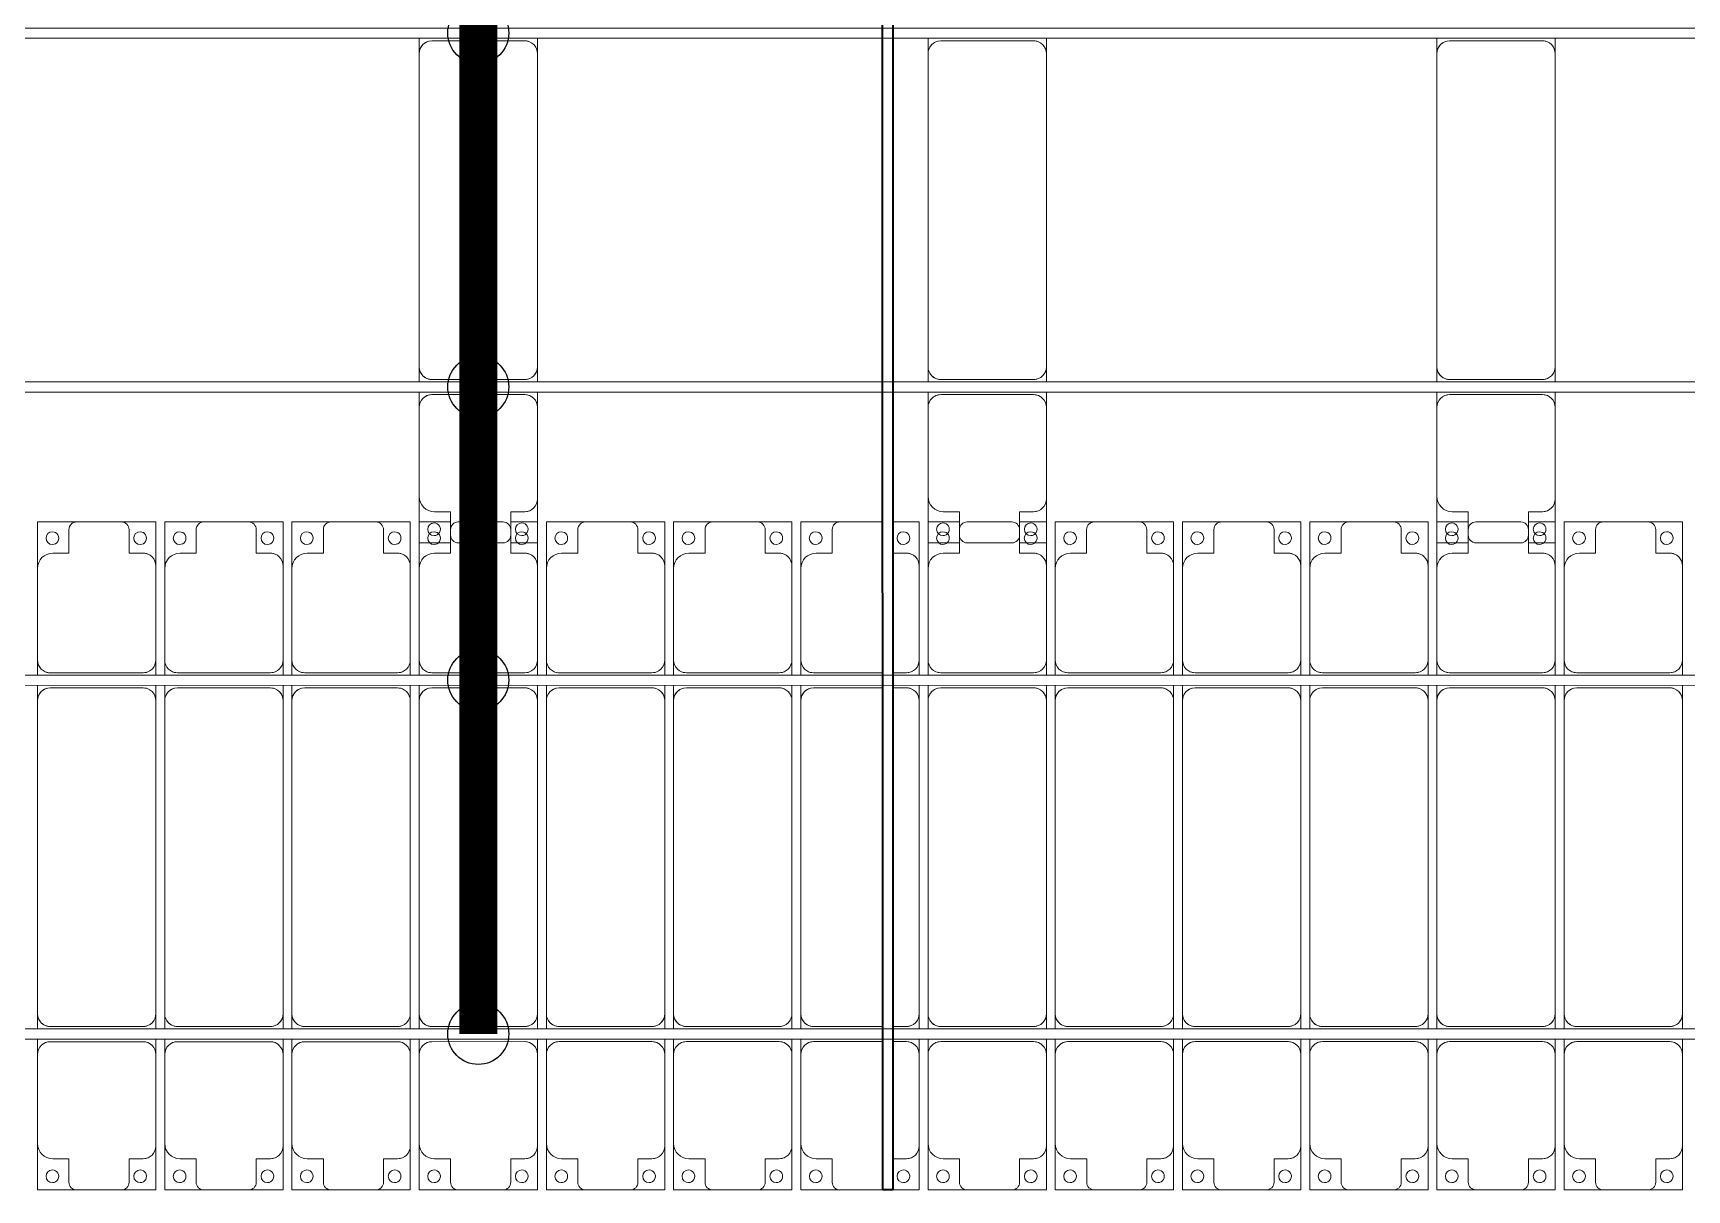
# Model space of a CAD drawing. Header units: millimetres. Extents: x -201615 to 10595, y 61217 to 115919.
# Drawn here: x -185633 to -179133, y 69547 to 74092 of the extents above; entities that cross this region are included whole.
import ezdxf

# ---------------------------------------------------------------- set-up
doc = ezdxf.new("R2010")
doc.units = ezdxf.units.MM
doc.layers.add('A-GENM', color=13, linetype='Continuous', lineweight=9)
doc.layers.add('S-BEAM', color=12, linetype='Continuous', lineweight=9)
doc.layers.add('GC-HOP 40x60 GIA CUONG', color=1, linetype='Continuous')

# ---------------------------------------------------------------- blocks, each defined once
blk = doc.blocks.new('Dải phao đi lại kèm đỡ invester - DẢI PHAO ĐI LẠI-39446-BỐ TRÍ KHUNG KẾT CẤU BÈ PIN 03')
at = {"layer": 'A-GENM', "color": 7}
for p, q in [((8258.4, 1312.2), (8411.8, 1312.2)), ((8258.4, 1130), (8258.4, 1312.2)), ((8588.2, 1312.2), (8411.8, 1312.2)), ((8588.2, 1312.2), (8723.4, 1312.2)), ((8723.4, 1312.2), (8723.4, 1139.7)), ((8758.4, 1312.2), (8911.8, 1312.2)), ((8758.4, 1130), (8758.4, 1312.2)), ((9088.2, 1312.2), (8911.8, 1312.2)), ((9088.2, 1312.2), (9223.4, 1312.2)), ((9223.4, 1312.2), (9223.4, 1139.7)), ((9258.4, 1312.2), (9411.8, 1312.2)), ((9258.4, 1130), (9258.4, 1312.2)), ((9588.2, 1312.2), (9411.8, 1312.2)), ((9588.2, 1312.2), (9723.4, 1312.2)), ((9723.4, 1312.2), (9723.4, 1139.7)), ((9758.4, 1312.2), (9881.8, 1312.2)), ((9758.4, 1130), (9758.4, 1312.2)), ((10088.2, 1312.2), (9911.8, 1312.2)), ((10118.2, 1312.2), (10223.4, 1312.2)), ((10223.4, 1312.2), (10223.4, 1139.7)), ((10258.4, 1312.2), (10411.8, 1312.2)), ((10258.4, 1130), (10258.4, 1312.2)), ((10588.2, 1312.2), (10411.8, 1312.2)), ((10588.2, 1312.2), (10723.4, 1312.2)), ((10723.4, 1312.2), (10723.4, 1139.7)), ((10758.4, 1312.2), (10911.8, 1312.2)), ((10758.4, 1130), (10758.4, 1312.2)), ((11088.2, 1312.2), (10911.8, 1312.2)), ((11088.2, 1312.2), (11223.4, 1312.2)), ((11223.4, 1312.2), (11223.4, 1139.7)), ((11258.4, 1312.2), (11411.8, 1312.2)), ((11258.4, 1130), (11258.4, 1312.2)), ((11580, 1312.2), (11411.8, 1312.2)), ((11620, 1312.2), (11723.4, 1312.2)), ((11723.4, 1312.2), (11723.4, 1139.7)), ((11758.4, 1312.2), (11881.8, 1312.2)), ((11758.4, 1130), (11758.4, 1312.2)), ((12088.2, 1312.2), (11911.8, 1312.2)), ((12118.2, 1312.2), (12223.4, 1312.2)), ((12223.4, 1312.2), (12223.4, 1139.7)), ((12258.4, 1312.2), (12411.8, 1312.2)), ((12258.4, 1130), (12258.4, 1312.2)), ((12588.2, 1312.2), (12411.8, 1312.2)), ((12588.2, 1312.2), (12723.4, 1312.2)), ((12723.4, 1312.2), (12723.4, 1139.7)), ((12758.4, 1312.2), (12911.8, 1312.2)), ((12758.4, 1130), (12758.4, 1312.2)), ((13088.2, 1312.2), (12911.8, 1312.2)), ((13088.2, 1312.2), (13223.4, 1312.2)), ((13223.4, 1312.2), (13223.4, 1139.7)), ((13258.4, 1312.2), (13411.8, 1312.2)), ((13258.4, 1130), (13258.4, 1312.2)), ((13588.2, 1312.2), (13411.8, 1312.2)), ((13588.2, 1312.2), (13723.4, 1312.2)), ((13723.4, 1312.2), (13723.4, 1139.7)), ((13758.4, 1312.2), (13881.8, 1312.2)), ((13758.4, 1130), (13758.4, 1312.2)), ((14088.2, 1312.2), (13911.8, 1312.2)), ((14118.2, 1312.2), (14223.4, 1312.2)), ((14223.4, 1312.2), (14223.4, 1139.7)), ((14258.4, 1312.2), (14411.8, 1312.2)), ((14258.4, 1130), (14258.4, 1312.2)), ((14588.2, 1312.2), (14411.8, 1312.2)), ((14588.2, 1312.2), (14723.4, 1312.2)), ((14723.4, 1312.2), (14723.4, 1139.7)), ((8381.8, 1282.2), (8381.8, 1189.7)), ((8618.2, 1189.7), (8618.2, 1282.2)), ((8881.8, 1282.2), (8881.8, 1189.7)), ((9118.2, 1189.7), (9118.2, 1282.2)), ((9381.8, 1282.2), (9381.8, 1189.7)), ((9618.2, 1189.7), (9618.2, 1282.2)), ((9881.8, 1282.2), (9881.8, 1189.7)), ((10118.2, 1189.7), (10118.2, 1282.2)), ((10381.8, 1282.2), (10381.8, 1189.7)), ((10618.2, 1189.7), (10618.2, 1282.2)), ((10881.8, 1282.2), (10881.8, 1189.7)), ((11118.2, 1189.7), (11118.2, 1282.2)), ((11381.8, 1282.2), (11381.8, 1189.7)), ((11881.8, 1282.2), (11881.8, 1189.7)), ((12118.2, 1189.7), (12118.2, 1282.2)), ((12381.8, 1282.2), (12381.8, 1189.7)), ((12618.2, 1189.7), (12618.2, 1282.2)), ((12881.8, 1282.2), (12881.8, 1189.7)), ((13118.2, 1189.7), (13118.2, 1282.2)), ((13381.8, 1282.2), (13381.8, 1189.7)), ((13618.2, 1189.7), (13618.2, 1282.2)), ((13881.8, 1282.2), (13881.8, 1189.7)), ((14118.2, 1189.7), (14118.2, 1282.2)), ((14381.8, 1282.2), (14381.8, 1189.7)), ((14618.2, 1189.7), (14618.2, 1282.2)), ((8381.8, 1189.7), (8318.4, 1189.7)), ((8673.4, 1189.7), (8618.2, 1189.7)), ((8881.8, 1189.7), (8818.4, 1189.7)), ((9173.4, 1189.7), (9118.2, 1189.7)), ((9381.8, 1189.7), (9318.4, 1189.7)), ((9673.4, 1189.7), (9618.2, 1189.7)), ((9881.8, 1189.7), (9818.4, 1189.7)), ((10173.4, 1189.7), (10118.2, 1189.7)), ((10381.8, 1189.7), (10318.4, 1189.7)), ((10673.4, 1189.7), (10618.2, 1189.7)), ((10881.8, 1189.7), (10818.4, 1189.7)), ((11173.4, 1189.7), (11118.2, 1189.7)), ((11381.8, 1189.7), (11318.4, 1189.7)), ((11673.4, 1189.7), (11620, 1189.7)), ((11881.8, 1189.7), (11818.4, 1189.7)), ((12173.4, 1189.7), (12118.2, 1189.7)), ((12381.8, 1189.7), (12318.4, 1189.7)), ((12673.4, 1189.7), (12618.2, 1189.7)), ((12881.8, 1189.7), (12818.4, 1189.7)), ((13173.4, 1189.7), (13118.2, 1189.7)), ((13381.8, 1189.7), (13318.4, 1189.7)), ((13673.4, 1189.7), (13618.2, 1189.7)), ((13881.8, 1189.7), (13818.4, 1189.7)), ((14173.4, 1189.7), (14118.2, 1189.7)), ((14381.8, 1189.7), (14318.4, 1189.7)), ((14673.4, 1189.7), (14618.2, 1189.7)), ((8258.4, 1129.7), (8258.4, 769.7)), ((8723.4, 769.7), (8723.4, 1139.7)), ((8758.4, 1129.7), (8758.4, 769.7)), ((9223.4, 769.7), (9223.4, 1139.7)), ((9258.4, 1129.7), (9258.4, 769.7)), ((9723.4, 769.7), (9723.4, 1139.7)), ((9758.4, 1129.7), (9758.4, 769.7)), ((10223.4, 769.7), (10223.4, 1139.7)), ((10258.4, 1129.7), (10258.4, 769.7)), ((10723.4, 769.7), (10723.4, 1139.7)), ((10758.4, 1129.7), (10758.4, 769.7)), ((11223.4, 769.7), (11223.4, 1139.7)), ((11258.4, 1129.7), (11258.4, 769.7)), ((11723.4, 769.7), (11723.4, 1139.7)), ((11758.4, 1129.7), (11758.4, 769.7)), ((12223.4, 769.7), (12223.4, 1139.7)), ((12258.4, 1129.7), (12258.4, 769.7)), ((12723.4, 769.7), (12723.4, 1139.7)), ((12758.4, 1129.7), (12758.4, 769.7)), ((13223.4, 769.7), (13223.4, 1139.7)), ((13258.4, 1129.7), (13258.4, 769.7)), ((13723.4, 769.7), (13723.4, 1139.7)), ((13758.4, 1129.7), (13758.4, 769.7)), ((14223.4, 769.7), (14223.4, 1139.7)), ((14258.4, 1129.7), (14258.4, 769.7)), ((14723.4, 769.7), (14723.4, 1139.7)), ((8258.4, 710.3), (8258.4, 769.7)), ((8308.4, 719.7), (8673.4, 719.7)), ((8723.4, 769.7), (8723.4, 710.3)), ((8758.4, 710.3), (8758.4, 769.7)), ((8808.4, 719.7), (9173.4, 719.7)), ((9223.4, 769.7), (9223.4, 710.3)), ((9258.4, 710.3), (9258.4, 769.7)), ((9308.4, 719.7), (9673.4, 719.7)), ((9723.4, 769.7), (9723.4, 710.3)), ((9758.4, 710.3), (9758.4, 769.7)), ((9808.4, 719.7), (10173.4, 719.7)), ((10223.4, 769.7), (10223.4, 710.3)), ((10258.4, 710.3), (10258.4, 769.7)), ((10308.4, 719.7), (10673.4, 719.7)), ((10723.4, 769.7), (10723.4, 710.3)), ((10758.4, 710.3), (10758.4, 769.7)), ((10808.4, 719.7), (11173.4, 719.7)), ((11223.4, 769.7), (11223.4, 710.3)), ((11258.4, 710.3), (11258.4, 769.7)), ((11308.4, 719.7), (11580, 719.7)), ((11620, 719.7), (11673.4, 719.7)), ((11723.4, 769.7), (11723.4, 710.3)), ((11758.4, 710.3), (11758.4, 769.7)), ((11808.4, 719.7), (12173.4, 719.7)), ((12223.4, 769.7), (12223.4, 710.3)), ((12258.4, 710.3), (12258.4, 769.7)), ((12308.4, 719.7), (12673.4, 719.7)), ((12723.4, 769.7), (12723.4, 710.3)), ((12758.4, 710.3), (12758.4, 769.7)), ((12808.4, 719.7), (13173.4, 719.7)), ((13223.4, 769.7), (13223.4, 710.3)), ((13258.4, 710.3), (13258.4, 769.7)), ((13308.4, 719.7), (13673.4, 719.7)), ((13723.4, 769.7), (13723.4, 710.3)), ((13758.4, 710.3), (13758.4, 769.7)), ((13808.4, 719.7), (14173.4, 719.7)), ((14223.4, 769.7), (14223.4, 710.3)), ((14258.4, 710.3), (14258.4, 769.7)), ((14308.4, 719.7), (14673.4, 719.7)), ((14723.4, 769.7), (14723.4, 710.3)), ((8258.4, 610.3), (8258.4, 670.3)), ((8673.4, 660.3), (8308.4, 660.3)), ((8723.4, 670.3), (8723.4, 610.3)), ((8758.4, 610.3), (8758.4, 670.3)), ((9173.4, 660.3), (8808.4, 660.3)), ((9223.4, 670.3), (9223.4, 610.3)), ((9258.4, 610.3), (9258.4, 670.3)), ((9673.4, 660.3), (9308.4, 660.3)), ((9723.4, 670.3), (9723.4, 610.3)), ((9758.4, 610.3), (9758.4, 670.3)), ((10173.4, 660.3), (9808.4, 660.3)), ((10223.4, 670.3), (10223.4, 610.3)), ((10258.4, 610.3), (10258.4, 670.3)), ((10673.4, 660.3), (10308.4, 660.3)), ((10723.4, 670.3), (10723.4, 610.3)), ((10758.4, 610.3), (10758.4, 670.3)), ((11173.4, 660.3), (10808.4, 660.3)), ((11223.4, 670.3), (11223.4, 610.3)), ((11258.4, 610.3), (11258.4, 670.3)), ((11580, 660.3), (11308.4, 660.3)), ((11673.4, 660.3), (11620, 660.3)), ((11723.4, 670.3), (11723.4, 610.3)), ((11758.4, 610.3), (11758.4, 670.3)), ((12173.4, 660.3), (11808.4, 660.3)), ((12223.4, 670.3), (12223.4, 610.3)), ((12258.4, 610.3), (12258.4, 670.3)), ((12673.4, 660.3), (12308.4, 660.3)), ((12723.4, 670.3), (12723.4, 610.3)), ((12758.4, 610.3), (12758.4, 670.3)), ((13173.4, 660.3), (12808.4, 660.3)), ((13223.4, 670.3), (13223.4, 610.3)), ((13258.4, 610.3), (13258.4, 670.3)), ((13673.4, 660.3), (13308.4, 660.3)), ((13723.4, 670.3), (13723.4, 610.3)), ((13758.4, 610.3), (13758.4, 670.3)), ((14173.4, 660.3), (13808.4, 660.3)), ((14223.4, 670.3), (14223.4, 610.3)), ((14258.4, 610.3), (14258.4, 670.3)), ((14673.4, 660.3), (14308.4, 660.3)), ((14723.4, 670.3), (14723.4, 610.3)), ((8258.4, 610.3), (8258.4, -620.3)), ((8723.4, -620.3), (8723.4, 610.3)), ((8758.4, 610.3), (8758.4, -620.3)), ((9223.4, -620.3), (9223.4, 610.3)), ((9258.4, 610.3), (9258.4, -620.3)), ((9723.4, -620.3), (9723.4, 610.3)), ((9758.4, 610.3), (9758.4, -620.3)), ((10223.4, -620.3), (10223.4, 610.3)), ((10258.4, 610.3), (10258.4, -620.3)), ((10723.4, -620.3), (10723.4, 610.3)), ((10758.4, 610.3), (10758.4, -620.3)), ((11223.4, -620.3), (11223.4, 610.3)), ((11258.4, 610.3), (11258.4, -620.3)), ((11723.4, -620.3), (11723.4, 610.3)), ((11758.4, 610.3), (11758.4, -620.3)), ((12223.4, -620.3), (12223.4, 610.3)), ((12258.4, 610.3), (12258.4, -620.3)), ((12723.4, -620.3), (12723.4, 610.3)), ((12758.4, 610.3), (12758.4, -620.3)), ((13223.4, -620.3), (13223.4, 610.3)), ((13258.4, 610.3), (13258.4, -620.3)), ((13723.4, -620.3), (13723.4, 610.3)), ((13758.4, 610.3), (13758.4, -620.3)), ((14223.4, -620.3), (14223.4, 610.3)), ((14258.4, 610.3), (14258.4, -620.3)), ((14723.4, -620.3), (14723.4, 610.3)), ((8258.4, -679.7), (8258.4, -620.3)), ((8723.4, -620.3), (8723.4, -679.7)), ((8758.4, -679.7), (8758.4, -620.3)), ((9223.4, -620.3), (9223.4, -679.7)), ((9258.4, -679.7), (9258.4, -620.3)), ((9723.4, -620.3), (9723.4, -679.7)), ((9758.4, -679.7), (9758.4, -620.3)), ((10223.4, -620.3), (10223.4, -679.7)), ((10258.4, -679.7), (10258.4, -620.3)), ((10723.4, -620.3), (10723.4, -679.7)), ((10758.4, -679.7), (10758.4, -620.3)), ((11223.4, -620.3), (11223.4, -679.7)), ((11258.4, -679.7), (11258.4, -620.3)), ((11723.4, -620.3), (11723.4, -679.7)), ((11758.4, -679.7), (11758.4, -620.3)), ((12223.4, -620.3), (12223.4, -679.7)), ((12258.4, -679.7), (12258.4, -620.3)), ((12723.4, -620.3), (12723.4, -679.7)), ((12758.4, -679.7), (12758.4, -620.3)), ((13223.4, -620.3), (13223.4, -679.7)), ((13258.4, -679.7), (13258.4, -620.3)), ((13723.4, -620.3), (13723.4, -679.7)), ((13758.4, -679.7), (13758.4, -620.3)), ((14223.4, -620.3), (14223.4, -679.7)), ((14258.4, -679.7), (14258.4, -620.3)), ((14723.4, -620.3), (14723.4, -679.7)), ((8308.4, -670.3), (8673.4, -670.3)), ((8808.4, -670.3), (9173.4, -670.3)), ((9308.4, -670.3), (9673.4, -670.3)), ((9808.4, -670.3), (10173.4, -670.3)), ((10308.4, -670.3), (10673.4, -670.3)), ((10808.4, -670.3), (11173.4, -670.3)), ((11308.4, -670.3), (11580, -670.3)), ((11620, -670.3), (11673.4, -670.3)), ((11808.4, -670.3), (12173.4, -670.3)), ((12308.4, -670.3), (12673.4, -670.3)), ((12808.4, -670.3), (13173.4, -670.3)), ((13308.4, -670.3), (13673.4, -670.3)), ((13808.4, -670.3), (14173.4, -670.3)), ((14308.4, -670.3), (14673.4, -670.3)), ((8258.4, -777.4), (8258.4, -719.7)), ((8258.4, -779.7), (8258.4, -1129.7)), ((8673.4, -729.7), (8308.4, -729.7)), ((8723.4, -719.7), (8723.4, -777.4)), ((8723.4, -1139.7), (8723.4, -779.7)), ((8758.4, -777.4), (8758.4, -719.7)), ((8758.4, -779.7), (8758.4, -1129.7)), ((9173.4, -729.7), (8808.4, -729.7)), ((9223.4, -719.7), (9223.4, -777.4)), ((9223.4, -1139.7), (9223.4, -779.7)), ((9258.4, -777.4), (9258.4, -719.7)), ((9258.4, -779.7), (9258.4, -1129.7)), ((9673.4, -729.7), (9308.4, -729.7)), ((9723.4, -719.7), (9723.4, -777.4)), ((9723.4, -1139.7), (9723.4, -779.7)), ((9758.4, -777.4), (9758.4, -719.7)), ((9758.4, -779.7), (9758.4, -1129.7)), ((10173.4, -729.7), (9808.4, -729.7)), ((10223.4, -719.7), (10223.4, -777.4)), ((10223.4, -1139.7), (10223.4, -779.7)), ((10258.4, -777.4), (10258.4, -719.7)), ((10258.4, -779.7), (10258.4, -1129.7)), ((10673.4, -729.7), (10308.4, -729.7)), ((10723.4, -719.7), (10723.4, -777.4)), ((10723.4, -1139.7), (10723.4, -779.7)), ((10758.4, -777.4), (10758.4, -719.7)), ((10758.4, -779.7), (10758.4, -1129.7)), ((11173.4, -729.7), (10808.4, -729.7)), ((11223.4, -719.7), (11223.4, -777.4)), ((11223.4, -1139.7), (11223.4, -779.7)), ((11258.4, -777.4), (11258.4, -719.7)), ((11258.4, -779.7), (11258.4, -1129.7)), ((11580, -729.7), (11308.4, -729.7)), ((11673.4, -729.7), (11620, -729.7)), ((11723.4, -719.7), (11723.4, -777.5)), ((11723.4, -1139.7), (11723.4, -779.7)), ((11758.4, -777.5), (11758.4, -719.7)), ((11758.4, -779.7), (11758.4, -1129.7)), ((12173.4, -729.7), (11808.4, -729.7)), ((12223.4, -719.7), (12223.4, -777.5)), ((12223.4, -1139.7), (12223.4, -779.7)), ((12258.4, -777.5), (12258.4, -719.7)), ((12258.4, -779.7), (12258.4, -1129.7)), ((12673.4, -729.7), (12308.4, -729.7)), ((12723.4, -719.7), (12723.4, -777.5)), ((12723.4, -1139.7), (12723.4, -779.7)), ((12758.4, -777.5), (12758.4, -719.7)), ((12758.4, -779.7), (12758.4, -1129.7)), ((13173.4, -729.7), (12808.4, -729.7)), ((13223.4, -719.7), (13223.4, -777.5)), ((13223.4, -1139.7), (13223.4, -779.7)), ((13258.4, -777.5), (13258.4, -719.7)), ((13258.4, -779.7), (13258.4, -1129.7)), ((13673.4, -729.7), (13308.4, -729.7)), ((13723.4, -719.7), (13723.4, -777.5)), ((13723.4, -1139.7), (13723.4, -779.7)), ((13758.4, -777.5), (13758.4, -719.7)), ((13758.4, -779.7), (13758.4, -1129.7)), ((14173.4, -729.7), (13808.4, -729.7)), ((14223.4, -719.7), (14223.4, -777.5)), ((14223.4, -1139.7), (14223.4, -779.7)), ((14258.4, -777.5), (14258.4, -719.7)), ((14258.4, -779.7), (14258.4, -1129.7)), ((14673.4, -729.7), (14308.4, -729.7)), ((14723.4, -719.7), (14723.4, -777.5)), ((14723.4, -1139.7), (14723.4, -779.7)), ((8258.4, -1312.2), (8258.4, -1129.7)), ((8723.4, -1139.7), (8723.4, -1312.2)), ((8758.4, -1312.2), (8758.4, -1129.7)), ((9223.4, -1139.7), (9223.4, -1312.2)), ((9258.4, -1312.2), (9258.4, -1129.7)), ((9723.4, -1139.7), (9723.4, -1312.2)), ((9758.4, -1312.2), (9758.4, -1129.7)), ((10223.4, -1139.7), (10223.4, -1312.2)), ((10258.4, -1312.2), (10258.4, -1129.7)), ((10723.4, -1139.7), (10723.4, -1312.2)), ((10758.4, -1312.2), (10758.4, -1129.7)), ((11223.4, -1139.7), (11223.4, -1312.2)), ((11258.4, -1312.2), (11258.4, -1129.7)), ((11723.4, -1139.7), (11723.4, -1312.2)), ((11758.4, -1312.2), (11758.4, -1129.7)), ((12223.4, -1139.7), (12223.4, -1312.2)), ((12258.4, -1312.2), (12258.4, -1129.7)), ((12723.4, -1139.7), (12723.4, -1312.2)), ((12758.4, -1312.2), (12758.4, -1129.7)), ((13223.4, -1139.7), (13223.4, -1312.2)), ((13258.4, -1312.2), (13258.4, -1129.7)), ((13723.4, -1139.7), (13723.4, -1312.2)), ((13758.4, -1312.2), (13758.4, -1129.7)), ((14223.4, -1139.7), (14223.4, -1312.2)), ((14258.4, -1312.2), (14258.4, -1129.7)), ((14723.4, -1139.7), (14723.4, -1312.2)), ((8318.4, -1189.7), (8381.8, -1189.7)), ((8381.8, -1189.7), (8381.8, -1282.2)), ((8618.2, -1282.2), (8618.2, -1189.7)), ((8618.2, -1189.7), (8673.4, -1189.7)), ((8818.4, -1189.7), (8881.8, -1189.7)), ((8881.8, -1189.7), (8881.8, -1282.2)), ((9118.2, -1282.2), (9118.2, -1189.7)), ((9118.2, -1189.7), (9173.4, -1189.7)), ((9318.4, -1189.7), (9381.8, -1189.7)), ((9381.8, -1189.7), (9381.8, -1282.2)), ((9618.2, -1282.2), (9618.2, -1189.7)), ((9618.2, -1189.7), (9673.4, -1189.7)), ((9818.4, -1189.7), (9881.8, -1189.7)), ((9881.8, -1189.7), (9881.8, -1282.2)), ((10118.2, -1282.2), (10118.2, -1189.7)), ((10118.2, -1189.7), (10173.4, -1189.7)), ((10318.4, -1189.7), (10381.8, -1189.7)), ((10381.8, -1189.7), (10381.8, -1282.2)), ((10618.2, -1282.2), (10618.2, -1189.7)), ((10618.2, -1189.7), (10673.4, -1189.7)), ((10818.4, -1189.7), (10881.8, -1189.7)), ((10881.8, -1189.7), (10881.8, -1282.2)), ((11118.2, -1282.2), (11118.2, -1189.7)), ((11118.2, -1189.7), (11173.4, -1189.7)), ((11318.4, -1189.7), (11381.8, -1189.7)), ((11381.8, -1189.7), (11381.8, -1282.2)), ((11620, -1189.7), (11673.4, -1189.7)), ((11818.4, -1189.7), (11881.8, -1189.7)), ((11881.8, -1189.7), (11881.8, -1282.2)), ((12118.2, -1282.2), (12118.2, -1189.7)), ((12118.2, -1189.7), (12173.4, -1189.7)), ((12318.4, -1189.7), (12381.8, -1189.7)), ((12381.8, -1189.7), (12381.8, -1282.2)), ((12618.2, -1282.2), (12618.2, -1189.7)), ((12618.2, -1189.7), (12673.4, -1189.7)), ((12818.4, -1189.7), (12881.8, -1189.7)), ((12881.8, -1189.7), (12881.8, -1282.2)), ((13118.2, -1282.2), (13118.2, -1189.7)), ((13118.2, -1189.7), (13173.4, -1189.7)), ((13318.4, -1189.7), (13381.8, -1189.7)), ((13381.8, -1189.7), (13381.8, -1282.2)), ((13618.2, -1282.2), (13618.2, -1189.7)), ((13618.2, -1189.7), (13673.4, -1189.7)), ((13818.4, -1189.7), (13881.8, -1189.7)), ((13881.8, -1189.7), (13881.8, -1282.2)), ((14118.2, -1282.2), (14118.2, -1189.7)), ((14118.2, -1189.7), (14173.4, -1189.7)), ((14318.4, -1189.7), (14381.8, -1189.7)), ((14381.8, -1189.7), (14381.8, -1282.2)), ((14618.2, -1282.2), (14618.2, -1189.7)), ((14618.2, -1189.7), (14673.4, -1189.7)), ((8411.8, -1312.2), (8258.4, -1312.2)), ((8411.8, -1312.2), (8588.2, -1312.2)), ((8723.4, -1312.2), (8588.2, -1312.2)), ((8911.8, -1312.2), (8758.4, -1312.2)), ((8911.8, -1312.2), (9088.2, -1312.2)), ((9223.4, -1312.2), (9088.2, -1312.2)), ((9411.8, -1312.2), (9258.4, -1312.2)), ((9411.8, -1312.2), (9588.2, -1312.2)), ((9723.4, -1312.2), (9588.2, -1312.2)), ((9911.8, -1312.2), (9758.4, -1312.2)), ((9911.8, -1312.2), (10088.2, -1312.2)), ((10223.4, -1312.2), (10088.2, -1312.2)), ((10411.8, -1312.2), (10258.4, -1312.2)), ((10411.8, -1312.2), (10588.2, -1312.2)), ((10723.4, -1312.2), (10588.2, -1312.2)), ((10911.8, -1312.2), (10758.4, -1312.2)), ((10911.8, -1312.2), (11088.2, -1312.2)), ((11223.4, -1312.2), (11088.2, -1312.2)), ((11411.8, -1312.2), (11258.4, -1312.2)), ((11411.8, -1312.2), (11580, -1312.2)), ((11723.4, -1312.2), (11620, -1312.2)), ((11911.8, -1312.2), (11758.4, -1312.2)), ((11911.8, -1312.2), (12088.2, -1312.2)), ((12223.4, -1312.2), (12088.2, -1312.2)), ((12411.8, -1312.2), (12258.4, -1312.2)), ((12411.8, -1312.2), (12588.2, -1312.2)), ((12723.4, -1312.2), (12588.2, -1312.2)), ((12911.8, -1312.2), (12758.4, -1312.2)), ((12911.8, -1312.2), (13088.2, -1312.2)), ((13223.4, -1312.2), (13088.2, -1312.2)), ((13411.8, -1312.2), (13258.4, -1312.2)), ((13411.8, -1312.2), (13588.2, -1312.2)), ((13723.4, -1312.2), (13588.2, -1312.2)), ((13911.8, -1312.2), (13758.4, -1312.2)), ((13911.8, -1312.2), (14088.2, -1312.2)), ((14223.4, -1312.2), (14088.2, -1312.2)), ((14411.8, -1312.2), (14258.4, -1312.2)), ((14411.8, -1312.2), (14588.2, -1312.2)), ((14723.4, -1312.2), (14588.2, -1312.2))]:
    blk.add_line(p, q, dxfattribs=at)
for centre, radius, start, end in [((8411.8, 1282.2), 30, 90, 180), ((8411.8, 1282.2), 30, 90, 135), ((8588.2, 1282.2), 30, 360, 90), ((8588.2, 1282.2), 30, 45, 90), ((8911.8, 1282.2), 30, 90, 180), ((8911.8, 1282.2), 30, 90, 135), ((9088.2, 1282.2), 30, 360, 90), ((9088.2, 1282.2), 30, 45, 90), ((9411.8, 1282.2), 30, 90, 180), ((9411.8, 1282.2), 30, 90, 135), ((9588.2, 1282.2), 30, 360, 90), ((9588.2, 1282.2), 30, 45, 90), ((9911.8, 1282.2), 30, 90, 180), ((10088.2, 1282.2), 30, 360, 90), ((10411.8, 1282.2), 30, 90, 180), ((10411.8, 1282.2), 30, 90, 135), ((10588.2, 1282.2), 30, 360, 90), ((10588.2, 1282.2), 30, 45, 90), ((10911.8, 1282.2), 30, 90, 180), ((10911.8, 1282.2), 30, 90, 135), ((11088.2, 1282.2), 30, 360, 90), ((11088.2, 1282.2), 30, 45, 90), ((11411.8, 1282.2), 30, 90, 180), ((11411.8, 1282.2), 30, 90, 135), ((11911.8, 1282.2), 30, 90, 180), ((12088.2, 1282.2), 30, 360, 90), ((12411.8, 1282.2), 30, 90, 180), ((12411.8, 1282.2), 30, 90, 135), ((12588.2, 1282.2), 30, 360, 90), ((12588.2, 1282.2), 30, 45, 90), ((12911.8, 1282.2), 30, 90, 180), ((12911.8, 1282.2), 30, 90, 135), ((13088.2, 1282.2), 30, 360, 90), ((13088.2, 1282.2), 30, 45, 90), ((13411.8, 1282.2), 30, 90, 180), ((13411.8, 1282.2), 30, 90, 135), ((13588.2, 1282.2), 30, 360, 90), ((13588.2, 1282.2), 30, 45, 90), ((13911.8, 1282.2), 30, 90, 180), ((14088.2, 1282.2), 30, 360, 90), ((14411.8, 1282.2), 30, 90, 180), ((14411.8, 1282.2), 30, 90, 135), ((14588.2, 1282.2), 30, 360, 90), ((14588.2, 1282.2), 30, 45, 90), ((8316.8, 1248.6), 25, 90, 270), ((8316.8, 1248.6), 25, 270, 90), ((8661.8, 1248.6), 25, 90, 270), ((8661.8, 1248.6), 25, 270, 90), ((8816.8, 1248.6), 25, 90, 270), ((8816.8, 1248.6), 25, 270, 90), ((9161.8, 1248.6), 25, 90, 270), ((9161.8, 1248.6), 25, 270, 90), ((9316.8, 1248.6), 25, 90, 270), ((9316.8, 1248.6), 25, 270, 90), ((9661.8, 1248.6), 25, 90, 270), ((9661.8, 1248.6), 25, 270, 90), ((9816.8, 1248.6), 25, 90, 270), ((9816.8, 1248.6), 25, 270, 90), ((10161.8, 1248.6), 25, 90, 270), ((10161.8, 1248.6), 25, 270, 90), ((10316.8, 1248.6), 25, 90, 270), ((10316.8, 1248.6), 25, 270, 90), ((10661.8, 1248.6), 25, 90, 270), ((10661.8, 1248.6), 25, 270, 90), ((10816.8, 1248.6), 25, 90, 270), ((10816.8, 1248.6), 25, 270, 90), ((11161.8, 1248.6), 25, 90, 270), ((11161.8, 1248.6), 25, 270, 90), ((11316.8, 1248.6), 25, 90, 270), ((11316.8, 1248.6), 25, 270, 90), ((11661.8, 1248.6), 25, 90, 270), ((11661.8, 1248.6), 25, 270, 90), ((11816.8, 1248.6), 25, 90, 270), ((11816.8, 1248.6), 25, 270, 90), ((12161.8, 1248.6), 25, 90, 270), ((12161.8, 1248.6), 25, 270, 90), ((12316.8, 1248.6), 25, 90, 270), ((12316.8, 1248.6), 25, 270, 90), ((12661.8, 1248.6), 25, 90, 270), ((12661.8, 1248.6), 25, 270, 90), ((12816.8, 1248.6), 25, 90, 270), ((12816.8, 1248.6), 25, 270, 90), ((13161.8, 1248.6), 25, 90, 270), ((13161.8, 1248.6), 25, 270, 90), ((13316.8, 1248.6), 25, 90, 270), ((13316.8, 1248.6), 25, 270, 90), ((13661.8, 1248.6), 25, 90, 270), ((13661.8, 1248.6), 25, 270, 90), ((13816.8, 1248.6), 25, 90, 270), ((13816.8, 1248.6), 25, 270, 90), ((14161.8, 1248.6), 25, 90, 270), ((14161.8, 1248.6), 25, 270, 90), ((14316.8, 1248.6), 25, 90, 270), ((14316.8, 1248.6), 25, 270, 90), ((14661.8, 1248.6), 25, 90, 270), ((14661.8, 1248.6), 25, 270, 90), ((8318.4, 1129.7), 60, 90, 180), ((8673.4, 1139.7), 50, 0, 90), ((8673.4, 1139.7), 50, 60, 90), ((8818.4, 1129.7), 60, 90, 180), ((9173.4, 1139.7), 50, 0, 90), ((9173.4, 1139.7), 50, 60, 90), ((9318.4, 1129.7), 60, 90, 180), ((9673.4, 1139.7), 50, 0, 90), ((9673.4, 1139.7), 50, 60, 90), ((9818.4, 1129.7), 60, 90, 180), ((10173.4, 1139.7), 50, 0, 90), ((10173.4, 1139.7), 50, 60, 90), ((10318.4, 1129.7), 60, 90, 180), ((10673.4, 1139.7), 50, 360, 90), ((10673.4, 1139.7), 50, 60, 90), ((10818.4, 1129.7), 60, 90, 180), ((11173.4, 1139.7), 50, 360, 90), ((11173.4, 1139.7), 50, 60, 90), ((11318.4, 1129.7), 60, 90, 180), ((11673.4, 1139.7), 50, 0, 90), ((11673.4, 1139.7), 50, 60, 90), ((11818.4, 1129.7), 60, 90, 180), ((12173.4, 1139.7), 50, 360, 90), ((12173.4, 1139.7), 50, 60, 90), ((12318.4, 1129.7), 60, 90, 180), ((12673.4, 1139.7), 50, 0, 90), ((12673.4, 1139.7), 50, 60, 90), ((12818.4, 1129.7), 60, 90, 180), ((13173.4, 1139.7), 50, 0, 90), ((13173.4, 1139.7), 50, 60, 90), ((13318.4, 1129.7), 60, 90, 180), ((13673.4, 1139.7), 50, 0, 90), ((13673.4, 1139.7), 50, 60, 90), ((13818.4, 1129.7), 60, 90, 180), ((14173.4, 1139.7), 50, 0, 90), ((14173.4, 1139.7), 50, 60, 90), ((14318.4, 1129.7), 60, 90, 180), ((14673.4, 1139.7), 50, 0, 90), ((14673.4, 1139.7), 50, 60, 90), ((8308.4, 769.7), 50, 180, 270), ((8308.4, 769.7), 50, 240, 270), ((8673.4, 769.7), 50, 270, 0), ((8673.4, 769.7), 50, 270, 300), ((8808.4, 769.7), 50, 180, 270), ((8808.4, 769.7), 50, 240, 270), ((9173.4, 769.7), 50, 270, 360), ((9173.4, 769.7), 50, 270, 300), ((9308.4, 769.7), 50, 180, 270), ((9308.4, 769.7), 50, 240, 270), ((9673.4, 769.7), 50, 270, 360), ((9673.4, 769.7), 50, 270, 300), ((9808.4, 769.7), 50, 180, 270), ((9808.4, 769.7), 50, 240, 270), ((10173.4, 769.7), 50, 270, 0), ((10173.4, 769.7), 50, 270, 300), ((10308.4, 769.7), 50, 180, 270), ((10308.4, 769.7), 50, 244.04694, 270), ((10673.4, 769.7), 50, 270, 0), ((10673.4, 769.7), 50, 270, 300), ((10808.4, 769.7), 50, 180, 270), ((10808.4, 769.7), 50, 240, 270), ((11173.4, 769.7), 50, 270, 0), ((11173.4, 769.7), 50, 270, 300), ((11308.4, 769.7), 50, 180, 270), ((11308.4, 769.7), 50, 240, 270), ((11673.4, 769.7), 50, 270, 0), ((11673.4, 769.7), 50, 270, 300), ((11808.4, 769.7), 50, 180, 270), ((11808.4, 769.7), 50, 240, 270), ((12173.4, 769.7), 50, 270, 360), ((12173.4, 769.7), 50, 270, 300), ((12308.4, 769.7), 50, 180, 270), ((12308.4, 769.7), 50, 240, 270), ((12673.4, 769.7), 50, 270, 0), ((12673.4, 769.7), 50, 270, 300), ((12808.4, 769.7), 50, 180, 270), ((12808.4, 769.7), 50, 240, 270), ((13173.4, 769.7), 50, 270, 360), ((13173.4, 769.7), 50, 270, 300), ((13308.4, 769.7), 50, 180, 270), ((13308.4, 769.7), 50, 240, 270), ((13673.4, 769.7), 50, 270, 360), ((13673.4, 769.7), 50, 270, 300), ((13808.4, 769.7), 50, 180, 270), ((13808.4, 769.7), 50, 240, 270), ((14173.4, 769.7), 50, 270, 360), ((14173.4, 769.7), 50, 270, 300), ((14308.4, 769.7), 50, 180, 270), ((14308.4, 769.7), 50, 240, 270), ((14673.4, 769.7), 50, 270, 360), ((14673.4, 769.7), 50, 270, 300), ((8308.4, 610.3), 50, 90, 180), ((8308.4, 610.3), 50, 105, 165), ((8673.4, 610.3), 50, 360, 90), ((8673.4, 610.3), 50, 60, 90), ((8808.4, 610.3), 50, 90, 180), ((8808.4, 610.3), 50, 105, 165), ((9173.4, 610.3), 50, 360, 90), ((9173.4, 610.3), 50, 60, 90), ((9308.4, 610.3), 50, 90, 180), ((9308.4, 610.3), 50, 105, 165), ((9673.4, 610.3), 50, 360, 90), ((9673.4, 610.3), 50, 60, 90), ((9808.4, 610.3), 50, 90, 180), ((9808.4, 610.3), 50, 105, 165), ((10173.4, 610.3), 50, 360, 90), ((10173.4, 610.3), 50, 60, 90), ((10308.4, 610.3), 50, 90, 180), ((10308.4, 610.3), 50, 105, 165), ((10673.4, 610.3), 50, 360, 90), ((10673.4, 610.3), 50, 60, 90), ((10808.4, 610.3), 50, 90, 180), ((10808.4, 610.3), 50, 105, 165), ((11173.4, 610.3), 50, 360, 90), ((11173.4, 610.3), 50, 60, 90), ((11308.4, 610.3), 50, 90, 180), ((11308.4, 610.3), 50, 105, 165), ((11673.4, 610.3), 50, 360, 90), ((11673.4, 610.3), 50, 60, 90), ((11808.4, 610.3), 50, 90, 180), ((11808.4, 610.3), 50, 105, 165), ((12173.4, 610.3), 50, 360, 90), ((12173.4, 610.3), 50, 60, 90), ((12308.4, 610.3), 50, 90, 180), ((12308.4, 610.3), 50, 105, 165), ((12673.4, 610.3), 50, 360, 90), ((12673.4, 610.3), 50, 60, 90), ((12808.4, 610.3), 50, 90, 180), ((12808.4, 610.3), 50, 105, 165), ((13173.4, 610.3), 50, 360, 90), ((13173.4, 610.3), 50, 60, 90), ((13308.4, 610.3), 50, 90, 180), ((13308.4, 610.3), 50, 105, 165), ((13673.4, 610.3), 50, 360, 90), ((13673.4, 610.3), 50, 60, 90), ((13808.4, 610.3), 50, 90, 180), ((13808.4, 610.3), 50, 105, 165), ((14173.4, 610.3), 50, 360, 90), ((14173.4, 610.3), 50, 60, 90), ((14308.4, 610.3), 50, 90, 180), ((14308.4, 610.3), 50, 105, 165), ((14673.4, 610.3), 50, 360, 90), ((14673.4, 610.3), 50, 60, 90), ((8673.4, 610.3), 50, 15, 45), ((9173.4, 610.3), 50, 15, 45), ((9673.4, 610.3), 50, 15, 45), ((10173.4, 610.3), 50, 15, 45), ((10673.4, 610.3), 50, 15, 45), ((11173.4, 610.3), 50, 15, 45), ((11673.4, 610.3), 50, 15, 45), ((12173.4, 610.3), 50, 15, 45), ((12673.4, 610.3), 50, 15, 45), ((13173.4, 610.3), 50, 15, 45), ((13673.4, 610.3), 50, 15, 45), ((14173.4, 610.3), 50, 15, 45), ((14673.4, 610.3), 50, 15, 45), ((8308.4, -620.3), 50, 180, 270), ((8308.4, -620.3), 50, 210, 270), ((8673.4, -620.3), 50, 270, 0), ((8673.4, -620.3), 50, 315, 345), ((8808.4, -620.3), 50, 180, 270), ((8808.4, -620.3), 50, 210, 270), ((9173.4, -620.3), 50, 270, 0), ((9173.4, -620.3), 50, 315, 345), ((9308.4, -620.3), 50, 180, 270), ((9308.4, -620.3), 50, 210, 270), ((9673.4, -620.3), 50, 270, 0), ((9673.4, -620.3), 50, 315, 345), ((9808.4, -620.3), 50, 180, 270), ((9808.4, -620.3), 50, 210, 270), ((10173.4, -620.3), 50, 270, 0), ((10173.4, -620.3), 50, 315, 345), ((10308.4, -620.3), 50, 180, 270), ((10308.4, -620.3), 50, 210, 240), ((10673.4, -620.3), 50, 270, 0), ((10673.4, -620.3), 50, 315, 345), ((10808.4, -620.3), 50, 180, 270), ((10808.4, -620.3), 50, 210, 270), ((11173.4, -620.3), 50, 270, 0), ((11173.4, -620.3), 50, 315, 345), ((11308.4, -620.3), 50, 180, 270), ((11308.4, -620.3), 50, 210, 270), ((11673.4, -620.3), 50, 270, 0), ((11673.4, -620.3), 50, 315, 345), ((11808.4, -620.3), 50, 180, 270), ((11808.4, -620.3), 50, 210, 270), ((12173.4, -620.3), 50, 270, 0), ((12173.4, -620.3), 50, 315, 345), ((12308.4, -620.3), 50, 180, 270), ((12308.4, -620.3), 50, 210, 270), ((12673.4, -620.3), 50, 270, 0), ((12673.4, -620.3), 50, 315, 345), ((12808.4, -620.3), 50, 180, 270), ((12808.4, -620.3), 50, 210, 270), ((13173.4, -620.3), 50, 270, 0), ((13173.4, -620.3), 50, 315, 345), ((13308.4, -620.3), 50, 180, 270), ((13308.4, -620.3), 50, 210, 270), ((13673.4, -620.3), 50, 270, 0), ((13673.4, -620.3), 50, 315, 345), ((13808.4, -620.3), 50, 180, 270), ((13808.4, -620.3), 50, 210, 270), ((14173.4, -620.3), 50, 270, 0), ((14173.4, -620.3), 50, 315, 345), ((14308.4, -620.3), 50, 180, 270), ((14308.4, -620.3), 50, 210, 270), ((14673.4, -620.3), 50, 270, 0), ((14673.4, -620.3), 50, 315, 345), ((8673.4, -620.3), 50, 270, 300), ((9173.4, -620.3), 50, 270, 300), ((9673.4, -620.3), 50, 270, 300), ((10173.4, -620.3), 50, 270, 300), ((10308.4, -620.3), 50, 244.02405, 270), ((10673.4, -620.3), 50, 270, 300), ((11173.4, -620.3), 50, 270, 300), ((11673.4, -620.3), 50, 270, 300), ((12173.4, -620.3), 50, 270, 300), ((12673.4, -620.3), 50, 270, 300), ((13173.4, -620.3), 50, 270, 300), ((13673.4, -620.3), 50, 270, 300), ((14173.4, -620.3), 50, 270, 300), ((14673.4, -620.3), 50, 270, 300), ((8308.4, -779.7), 50, 90, 180), ((8308.4, -779.7), 50, 90, 120), ((8673.4, -779.7), 50, 360, 90), ((8673.4, -779.7), 50, 60, 90), ((8808.4, -779.7), 50, 90, 180), ((8808.4, -779.7), 50, 90, 120), ((9173.4, -779.7), 50, 360, 90), ((9173.4, -779.7), 50, 60, 90), ((9308.4, -779.7), 50, 90, 180), ((9308.4, -779.7), 50, 90, 120), ((9673.4, -779.7), 50, 360, 90), ((9673.4, -779.7), 50, 60, 90), ((9808.4, -779.7), 50, 90, 180), ((9808.4, -779.7), 50, 90, 120), ((10173.4, -779.7), 50, 0, 90), ((10173.4, -779.7), 50, 60, 90), ((10308.4, -779.7), 50, 90, 180), ((10308.4, -779.7), 50, 90, 115.97711), ((10673.4, -779.7), 50, 0, 90), ((10673.4, -779.7), 50, 60, 90), ((10808.4, -779.7), 50, 90, 180), ((10808.4, -779.7), 50, 90, 120), ((11173.4, -779.7), 50, 0, 90), ((11173.4, -779.7), 50, 60, 90), ((11308.4, -779.7), 50, 90, 180), ((11308.4, -779.7), 50, 90, 120), ((11673.4, -779.7), 50, 0, 90), ((11673.4, -779.7), 50, 60, 90), ((11808.4, -779.7), 50, 90, 180), ((11808.4, -779.7), 50, 90, 120), ((12173.4, -779.7), 50, 0, 90), ((12173.4, -779.7), 50, 60, 90), ((12308.4, -779.7), 50, 90, 180), ((12308.4, -779.7), 50, 90, 120), ((12673.4, -779.7), 50, 0, 90), ((12673.4, -779.7), 50, 60, 90), ((12808.4, -779.7), 50, 90, 180), ((12808.4, -779.7), 50, 90, 120), ((13173.4, -779.7), 50, 0, 90), ((13173.4, -779.7), 50, 60, 90), ((13308.4, -779.7), 50, 90, 180), ((13308.4, -779.7), 50, 90, 120), ((13673.4, -779.7), 50, 0, 90), ((13673.4, -779.7), 50, 60, 90), ((13808.4, -779.7), 50, 90, 180), ((13808.4, -779.7), 50, 90, 120), ((14173.4, -779.7), 50, 0, 90), ((14173.4, -779.7), 50, 60, 90), ((14308.4, -779.7), 50, 90, 180), ((14308.4, -779.7), 50, 90, 120), ((14673.4, -779.7), 50, 0, 90), ((14673.4, -779.7), 50, 60, 90), ((8318.4, -1129.7), 60, 180, 270), ((8673.4, -1139.7), 50, 270, 360), ((8818.4, -1129.7), 60, 180, 270), ((9173.4, -1139.7), 50, 270, 360), ((9318.4, -1129.7), 60, 180, 270), ((9673.4, -1139.7), 50, 270, 360), ((9818.4, -1129.7), 60, 180, 270), ((10173.4, -1139.7), 50, 270, 360), ((10318.4, -1129.7), 60, 180, 270), ((10673.4, -1139.7), 50, 270, 360), ((10818.4, -1129.7), 60, 180, 270), ((11173.4, -1139.7), 50, 270, 360), ((11318.4, -1129.7), 60, 180, 270), ((11673.4, -1139.7), 50, 270, 360), ((11818.4, -1129.7), 60, 180, 270), ((12173.4, -1139.7), 50, 270, 360), ((12318.4, -1129.7), 60, 180, 270), ((12673.4, -1139.7), 50, 270, 360), ((12818.4, -1129.7), 60, 180, 270), ((13173.4, -1139.7), 50, 270, 360), ((13318.4, -1129.7), 60, 180, 270), ((13673.4, -1139.7), 50, 270, 360), ((13818.4, -1129.7), 60, 180, 270), ((14173.4, -1139.7), 50, 270, 360), ((14318.4, -1129.7), 60, 180, 270), ((14673.4, -1139.7), 50, 270, 360), ((8316.8, -1258.6), 25, 90, 270), ((8316.8, -1258.6), 25, 270, 90), ((8661.8, -1258.6), 25, 90, 270), ((8661.8, -1258.6), 25, 270, 90), ((8673.4, -1139.7), 50, 270, 300), ((8816.8, -1258.6), 25, 90, 270), ((8816.8, -1258.6), 25, 270, 90), ((9161.8, -1258.6), 25, 90, 270), ((9161.8, -1258.6), 25, 270, 90), ((9173.4, -1139.7), 50, 270, 300), ((9316.8, -1258.6), 25, 90, 270), ((9316.8, -1258.6), 25, 270, 90), ((9661.8, -1258.6), 25, 90, 270), ((9661.8, -1258.6), 25, 270, 90), ((9673.4, -1139.7), 50, 270, 300), ((9816.8, -1258.6), 25, 90, 270), ((9816.8, -1258.6), 25, 270, 90), ((10161.8, -1258.6), 25, 90, 270), ((10161.8, -1258.6), 25, 270, 90), ((10173.4, -1139.7), 50, 270, 300), ((10316.8, -1258.6), 25, 90, 270), ((10316.8, -1258.6), 25, 270, 90), ((10661.8, -1258.6), 25, 90, 270), ((10661.8, -1258.6), 25, 270, 90), ((10673.4, -1139.7), 50, 270, 300), ((10816.8, -1258.6), 25, 90, 270), ((10816.8, -1258.6), 25, 270, 90), ((11161.8, -1258.6), 25, 90, 270), ((11161.8, -1258.6), 25, 270, 90), ((11173.4, -1139.7), 50, 270, 300), ((11316.8, -1258.6), 25, 90, 270), ((11316.8, -1258.6), 25, 270, 90), ((11661.8, -1258.6), 25, 90, 270), ((11661.8, -1258.6), 25, 270, 90), ((11673.4, -1139.7), 50, 270, 300), ((11816.8, -1258.6), 25, 90, 270), ((11816.8, -1258.6), 25, 270, 90), ((12161.8, -1258.6), 25, 90, 270), ((12161.8, -1258.6), 25, 270, 90), ((12173.4, -1139.7), 50, 270, 300), ((12316.8, -1258.6), 25, 90, 270), ((12316.8, -1258.6), 25, 270, 90), ((12661.8, -1258.6), 25, 90, 270), ((12661.8, -1258.6), 25, 270, 90), ((12673.4, -1139.7), 50, 270, 300), ((12816.8, -1258.6), 25, 90, 270), ((12816.8, -1258.6), 25, 270, 90), ((13161.8, -1258.6), 25, 90, 270), ((13161.8, -1258.6), 25, 270, 90), ((13173.4, -1139.7), 50, 270, 300), ((13316.8, -1258.6), 25, 90, 270), ((13316.8, -1258.6), 25, 270, 90), ((13661.8, -1258.6), 25, 90, 270), ((13661.8, -1258.6), 25, 270, 90), ((13673.4, -1139.7), 50, 270, 300), ((13816.8, -1258.6), 25, 90, 270), ((13816.8, -1258.6), 25, 270, 90), ((14161.8, -1258.6), 25, 90, 270), ((14161.8, -1258.6), 25, 270, 90), ((14173.4, -1139.7), 50, 270, 300), ((14316.8, -1258.6), 25, 90, 270), ((14316.8, -1258.6), 25, 270, 90), ((14661.8, -1258.6), 25, 90, 270), ((14661.8, -1258.6), 25, 270, 90), ((14673.4, -1139.7), 50, 270, 300), ((8411.8, -1282.2), 30, 180, 270), ((8588.2, -1282.2), 30, 270, 360), ((8911.8, -1282.2), 30, 180, 270), ((9088.2, -1282.2), 30, 270, 360), ((9411.8, -1282.2), 30, 180, 270), ((9588.2, -1282.2), 30, 270, 360), ((9911.8, -1282.2), 30, 180, 270), ((10088.2, -1282.2), 30, 270, 0), ((10411.8, -1282.2), 30, 180, 270), ((10588.2, -1282.2), 30, 270, 0), ((10911.8, -1282.2), 30, 180, 270), ((11088.2, -1282.2), 30, 270, 0), ((11411.8, -1282.2), 30, 180, 270), ((11911.8, -1282.2), 30, 180, 270), ((12088.2, -1282.2), 30, 270, 0), ((12411.8, -1282.2), 30, 180, 270), ((12588.2, -1282.2), 30, 270, 0), ((12911.8, -1282.2), 30, 180, 270), ((13088.2, -1282.2), 30, 270, 0), ((13411.8, -1282.2), 30, 180, 270), ((13588.2, -1282.2), 30, 270, 0), ((13911.8, -1282.2), 30, 180, 270), ((14088.2, -1282.2), 30, 270, 0), ((14411.8, -1282.2), 30, 180, 270), ((14588.2, -1282.2), 30, 270, 0), ((8411.8, -1282.2), 30, 225, 270), ((8588.2, -1282.2), 30, 270, 315), ((8911.8, -1282.2), 30, 225, 270), ((9088.2, -1282.2), 30, 270, 315), ((9411.8, -1282.2), 30, 225, 270), ((9588.2, -1282.2), 30, 270, 315), ((9911.8, -1282.2), 30, 225, 270), ((10088.2, -1282.2), 30, 270, 315), ((10411.8, -1282.2), 30, 225, 270), ((10588.2, -1282.2), 30, 270, 315), ((10911.8, -1282.2), 30, 225, 270), ((11088.2, -1282.2), 30, 270, 315), ((11411.8, -1282.2), 30, 225, 270), ((11911.8, -1282.2), 30, 225, 270), ((12088.2, -1282.2), 30, 270, 315), ((12411.8, -1282.2), 30, 225, 270), ((12588.2, -1282.2), 30, 270, 315), ((12911.8, -1282.2), 30, 225, 270), ((13088.2, -1282.2), 30, 270, 315), ((13411.8, -1282.2), 30, 225, 270), ((13588.2, -1282.2), 30, 270, 315), ((13911.8, -1282.2), 30, 225, 270), ((14088.2, -1282.2), 30, 270, 315), ((14411.8, -1282.2), 30, 225, 270), ((14588.2, -1282.2), 30, 270, 315)]:
    blk.add_arc(centre, radius, start, end, dxfattribs=at)
blk = doc.blocks.new('Dai phao do pin - DẢI PHAO ĐỠ PIN-16696-BỐ TRÍ KHUNG KẾT CẤU BÈ PIN 03')
at = {"layer": 'A-GENM', "color": 7}
for p, q in [((-1312.2, 241.6), (-1129.7, 241.6)), ((-1312.2, 118.2), (-1312.2, 241.6)), ((-779.7, 241.6), (-1129.7, 241.6)), ((-779.7, 241.6), (-719.7, 241.6)), ((-679.7, 241.6), (-620.3, 241.6)), ((610.3, 241.6), (-620.3, 241.6)), ((610.3, 241.6), (670.3, 241.6)), ((-1189.7, 181.6), (-1189.7, 118.2)), ((-729.7, -173.4), (-729.7, 191.6)), ((-670.3, 191.6), (-670.3, -173.4)), ((660.3, -173.4), (660.3, 191.6)), ((-1312.2, 88.2), (-1312.2, -88.2)), ((-1189.7, 118.2), (-1282.2, 118.2)), ((-1312.2, -223.4), (-1312.2, -118.2)), ((-1282.2, -118.2), (-1189.7, -118.2)), ((-1189.7, -118.2), (-1189.7, -173.4)), ((-1139.7, -223.4), (-1312.2, -223.4)), ((-1139.7, -223.4), (-779.7, -223.4)), ((-719.7, -223.4), (-779.7, -223.4)), ((-620.3, -223.4), (-679.7, -223.4)), ((-620.3, -223.4), (610.3, -223.4)), ((670.3, -223.4), (610.3, -223.4))]:
    blk.add_line(p, q, dxfattribs=at)
for centre, radius, start, end in [((-1258.6, 183.2), 25, 0, 180), ((-1129.7, 181.6), 60, 90, 180), ((-779.7, 191.6), 50, 360, 90), ((-779.7, 191.6), 50, 360, 30), ((-620.3, 191.6), 50, 90, 180), ((-620.3, 191.6), 50, 120, 180), ((610.3, 191.6), 50, 360, 90), ((610.3, 191.6), 50, 15, 75), ((-1258.6, 183.2), 25, 180, 0), ((-1282.2, 88.2), 30, 90, 180), ((-1282.2, -88.2), 30, 180, 270), ((-1258.6, -161.8), 25, 0, 180), ((-1258.6, -161.8), 25, 180, 0), ((-1139.7, -173.4), 50, 180, 270), ((-1139.7, -173.4), 50, 180, 210), ((-779.7, -173.4), 50, 270, 360), ((-779.7, -173.4), 50, 330, 360), ((-620.3, -173.4), 50, 180, 270), ((-620.3, -173.4), 50, 180, 210), ((610.3, -173.4), 50, 270, 360), ((610.3, -173.4), 50, 330, 360), ((-620.3, -173.4), 50, 225, 255), ((610.3, -173.4), 50, 285, 315)]:
    blk.add_arc(centre, radius, start, end, dxfattribs=at)
blk = doc.blocks.new('Dầm C52 - Dầm C52-37700-BỐ TRÍ KHUNG KẾT CẤU BÈ PIN 03')
at = {"layer": 'S-BEAM', "color": 1, "lineweight": 18}
for p, q in [((-50562.7, 20), (50562.7, 20)), ((50562.7, -20), (-50562.7, -20))]:
    blk.add_line(p, q, dxfattribs=at)
blk = doc.blocks.new('Dầm C52 - Hộp 40x60-33945-BỐ TRÍ KHUNG KẾT CẤU BÈ PIN 03')
at = {"layer": 'S-BEAM', "color": 3, "lineweight": 35}
for p, q in [((-19602.5, -20), (-19602.5, 20)), ((-19602.5, 20), (19602.5, 20)), ((19602.5, -20), (-19602.5, -20))]:
    blk.add_line(p, q, dxfattribs=at)
blk = doc.blocks.new('HOBANMONG_BEPIN 3_rvt-1-BỐ TRÍ KHUNG KẾT CẤU BÈ PIN 03')
at = {"layer": 'A-GENM', "lineweight": 9}
for name, p, rotation in [('Dai phao do pin - DẢI PHAO ĐỠ PIN-16696-BỐ TRÍ KHUNG KẾT CẤU BÈ PIN 03', (-183874.4, 73401.1), 90.00075860989254), ('Dai phao do pin - DẢI PHAO ĐỠ PIN-16696-BỐ TRÍ KHUNG KẾT CẤU BÈ PIN 03', (-181874.4, 73401.1), 90.00075860989254), ('Dai phao do pin - DẢI PHAO ĐỠ PIN-16696-BỐ TRÍ KHUNG KẾT CẤU BÈ PIN 03', (-179874.4, 73401.2), 90.00075860989254), ('Dải phao đi lại kèm đỡ invester - DẢI PHAO ĐI LẠI-39446-BỐ TRÍ KHUNG KẾT CẤU BÈ PIN 03', (-193874.4, 70858.8), 0.0007586094741477002)]:
    blk.add_blockref(name, p, dxfattribs=dict(at, rotation=rotation))
at = {"layer": 'S-BEAM', "lineweight": 9}
for name, p, rotation in [('Dầm C52 - Hộp 40x60-33945-BỐ TRÍ KHUNG KẾT CẤU BÈ PIN 03', (-182274.6, 89149.4), 90.00075860989091), ('Dầm C52 - Dầm C52-37700-BỐ TRÍ KHUNG KẾT CẤU BÈ PIN 03', (-143908.8, 74092), 180.0007586094741), ('Dầm C52 - Dầm C52-37700-BỐ TRÍ KHUNG KẾT CẤU BÈ PIN 03', (-143908.8, 72702), 180.0007586094741), ('Dầm C52 - Dầm C52-37700-BỐ TRÍ KHUNG KẾT CẤU BÈ PIN 03', (-143908.7, 71549.8), 180.0007586094741), ('Dầm C52 - Dầm C52-37700-BỐ TRÍ KHUNG KẾT CẤU BÈ PIN 03', (-143908.7, 70159.8), 180.0007586094741)]:
    blk.add_blockref(name, p, dxfattribs=dict(at, rotation=rotation))

msp = doc.modelspace()

# ---------------------------------------------------------------- linework, layer by layer
at = {"layer": 'GC-HOP 40x60 GIA CUONG', "const_width": 150}
msp.add_lwpolyline([(-183883.7, 70159.8), (-183883.7, 85159.8)], dxfattribs=at)
at = {"layer": 'GC-HOP 40x60 GIA CUONG'}
for centre in [(-183883.7, 74092), (-183883.7, 72702), (-183883.7, 71549.8), (-183883.7, 70159.8)]:
    msp.add_circle(centre, 120, dxfattribs=at)

# ---------------------------------------------------------------- block references
at = {"lineweight": 5}
msp.add_blockref('HOBANMONG_BEPIN 3_rvt-1-BỐ TRÍ KHUNG KẾT CẤU BÈ PIN 03', (0, 0), dxfattribs=at)

doc.saveas('drawing.dxf')
